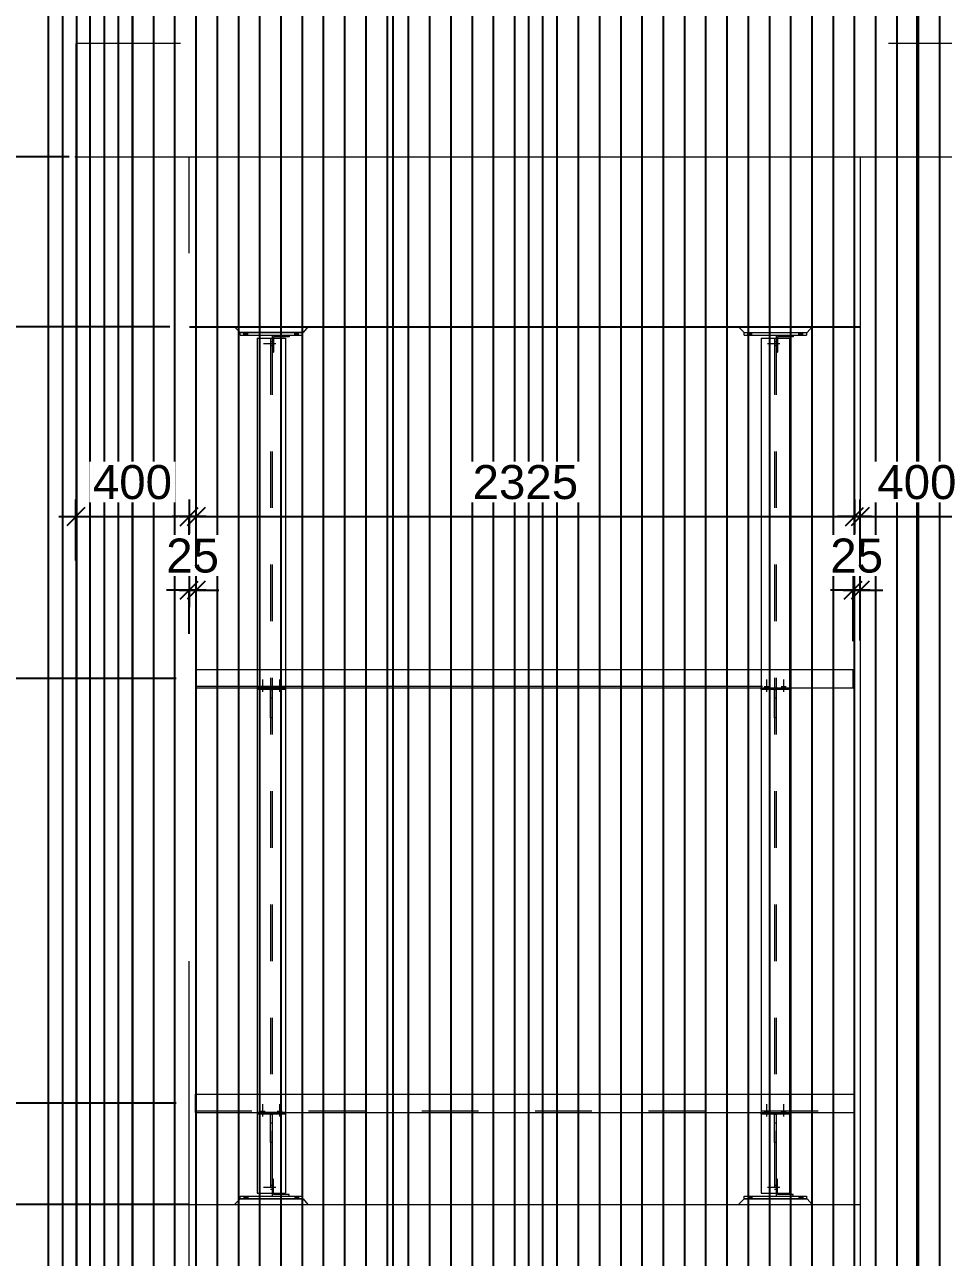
# Model space of a CAD drawing. Header units: millimetres. Extents: x 663313 to 1226001, y 1431724 to 1620898.
# Drawn here: x 1034601 to 1037845, y 1518369 to 1522722 of the extents above; entities that cross this region are included whole.
import ezdxf

# ---------------------------------------------------------------- set-up
doc = ezdxf.new("R2010")
doc.units = ezdxf.units.MM
for name, pattern in [('Grid Line', [22.225, 12.7, -3.175, 3.175, -3.175]), ('HIDDEN', [0.375, 0.25, -0.125]), ('XKITLINE00', [0]), ('XKITLINE02', [4, 2, -2])]:
    doc.linetypes.add(name, pattern=pattern)
doc.layers.add('000 - 0_HIDE_OBJ_FRAMING_DEF_SUB', color=7, linetype='Continuous', plot=False)
for name, color, linetype, lineweight in [('A-FLOR-E', 7, 'Continuous', 9), ('A-GENM', 7, 'Continuous', 9), ('Bolt', 7, 'Continuous', 0), ('Part', 7, 'Continuous', 0)]:
    doc.layers.add(name, color=color, linetype=linetype, lineweight=lineweight)
doc.styles.add('Arial', font='arial.ttf')
doc.dimstyles.new('Dim - 40 - End', dxfattribs={"dimscale": 0.04, "dimtxt": 3, "dimasz": 1, "dimexe": 0, "dimexo": 2.5, "dimgap": 1.5, "dimtad": 1, "dimdec": 0, "dimlfac": 1000, "dimzin": 1, "dimdsep": 46, "dimtxsty": 'Arial', "dimblk": 'END', "dimcen": 0.09, "dimclrd": 7, "dimclre": 7, "dimclrt": 7, "dimadec": 0, "dimazin": 0, "dimtfac": 1, "dimtdec": 0, "dimtix": 1, "dimtofl": 0, "dimtmove": 2, "dimatfit": 3, "dimfxl": 1, "dimtfill": 1, "dimtfillclr": 256, "dimtolj": 1, "dimtzin": 0, "dimarcsym": 0})

# ---------------------------------------------------------------- blocks, each defined once
blk = doc.blocks.new('*A25983134')
at = {"layer": 'Bolt', "color": 7, "linetype": 'XKITLINE02', "lineweight": 0}
for p, q in [((207.837568, 162.484542), (207.408368, 162.484542)), ((207.708368, 162.554542), (207.648368, 162.554542)), ((207.708368, 162.414542), (207.648368, 162.414542)), ((207.758368, 162.654542), (207.708368, 162.654542)), ((207.758368, 162.314542), (207.708368, 162.314542))]:
    blk.add_line(p, q, dxfattribs=at)
blk = doc.blocks.new('*A25993135')
at = {"layer": 'Bolt'}
for points in [[(206.848, 162.885), (206.848, 162.785), (206.708, 162.785), (206.708, 162.885)], [(208.648, 162.885), (208.648, 162.785), (208.508, 162.785), (208.508, 162.885)]]:
    blk.add_hatch(color=7, dxfattribs=at).paths.add_polyline_path(points, flags=17)
at = {"layer": 'Bolt', "color": 7, "linetype": 'XKITLINE00', "lineweight": 0}
for p, q in [((206.708, 162.785), (206.708, 162.885)), ((206.778, 162.785), (206.778, 162.885)), ((206.848, 162.785), (206.848, 162.885)), ((208.508, 162.785), (208.508, 162.885)), ((208.578, 162.785), (208.578, 162.885)), ((208.648, 162.785), (208.648, 162.885))]:
    blk.add_line(p, q, dxfattribs=at)
blk = doc.blocks.new('*A26003136')
at = {"layer": 'Part', "color": 7, "linetype": 'XKITLINE00', "lineweight": 0}
for p, q in [((207.708368, 162.784542), (207.708368, 162.684542)), ((208.308368, 162.734542), (207.758368, 162.734542)), ((207.758368, 162.734542), (207.758368, 162.684542)), ((208.308368, 162.784542), (208.308368, 162.734542))]:
    blk.add_line(p, q, dxfattribs=at)
at = {"layer": 'Part', "color": 7, "linetype": 'XKITLINE02', "lineweight": 0}
for p, q in [((207.708368, 162.784542), (208.308368, 162.784542)), ((207.708368, 162.684542), (207.708368, 162.184542)), ((207.758368, 162.684542), (207.758368, 162.184542)), ((207.708368, 162.184542), (207.758368, 162.184542))]:
    blk.add_line(p, q, dxfattribs=at)
blk = doc.blocks.new('*A26013137')
at = {"layer": 'Part', "color": 7, "linetype": 'XKITLINE00', "lineweight": 0}
for p, q in [((206.378368, 163.084542), (206.578368, 162.884542)), ((206.578368, 162.884542), (208.808368, 162.884542)), ((208.978368, 163.084542), (208.808368, 162.884542))]:
    blk.add_line(p, q, dxfattribs=at)
at = {"layer": 'Part', "color": 7, "linetype": 'XKITLINE02', "lineweight": 0}
blk.add_line((208.978368, 163.084542), (206.378368, 163.084542), dxfattribs=at)
blk = doc.blocks.new('*A26023138')
at = {"layer": 'Part', "color": 7, "linetype": 'XKITLINE00', "lineweight": 0}
for p, q in [((206.578368, 162.784542), (206.578368, 162.884542)), ((206.578368, 162.884542), (208.778368, 162.884542)), ((208.778368, 162.884542), (208.778368, 162.784542)), ((206.578368, 162.784542), (208.778368, 162.784542))]:
    blk.add_line(p, q, dxfattribs=at)
blk = doc.blocks.new('*A26363162')
at = {"layer": 'Part', "color": 7, "linetype": 'XKITLINE00', "lineweight": 0}
for p, q in [((207.178368, 162.684542), (208.178368, 162.684542)), ((207.178368, 162.684542), (207.178368, 150.984542)), ((208.178368, 162.684542), (208.178368, 150.984542)), ((207.178368, 150.274542), (207.178368, 135.984542)), ((208.178368, 150.274542), (208.178368, 135.984542)), ((207.178368, 135.274542), (207.178368, 132.484542)), ((208.178368, 135.274542), (208.178368, 132.484542)), ((207.178368, 132.484542), (208.178368, 132.484542))]:
    blk.add_line(p, q, dxfattribs=at)
at = {"layer": 'Part', "color": 7, "linetype": 'XKITLINE02', "lineweight": 0}
for p, q in [((207.648368, 162.684542), (207.648368, 132.484542)), ((207.708368, 162.684542), (207.708368, 132.484542)), ((207.178368, 150.984542), (207.178368, 150.274542)), ((208.178368, 150.984542), (208.178368, 150.274542)), ((207.178368, 135.984542), (207.178368, 135.274542)), ((208.178368, 135.984542), (208.178368, 135.274542))]:
    blk.add_line(p, q, dxfattribs=at)
blk = doc.blocks.new('*A26383164')
at = {"layer": 'Part', "color": 7, "linetype": 'XKITLINE00', "lineweight": 0}
for p, q in [((187.199538, 135.984542), (187.199538, 135.334542)), ((187.199538, 135.984542), (210.479556, 135.984542)), ((210.479556, 135.334542), (210.479556, 135.984542)), ((187.199538, 135.334542), (210.479556, 135.334542))]:
    blk.add_line(p, q, dxfattribs=at)
at = {"layer": 'Part', "color": 7, "linetype": 'XKITLINE02', "lineweight": 0}
blk.add_line((187.199538, 135.394542), (210.479556, 135.394542), dxfattribs=at)
blk = doc.blocks.new('*A26433168')
at = {"layer": 'Part', "color": 7, "linetype": 'XKITLINE00', "lineweight": 0}
for p, q in [((206.578368, 132.284542), (206.378368, 132.084542)), ((206.578368, 132.284542), (208.808368, 132.284542)), ((208.808368, 132.284542), (208.978368, 132.084542))]:
    blk.add_line(p, q, dxfattribs=at)
at = {"layer": 'Part', "color": 7, "linetype": 'XKITLINE02', "lineweight": 0}
blk.add_line((206.378368, 132.084542), (208.978368, 132.084542), dxfattribs=at)
blk = doc.blocks.new('*A26493174')
at = {"layer": 'Part', "color": 7, "linetype": 'XKITLINE00', "lineweight": 0}
for p, q in [((207.648368, 135.274542), (207.708368, 135.274542)), ((207.648368, 134.274542), (207.648368, 135.274542)), ((207.648368, 134.974542), (207.708368, 134.974542)), ((207.708368, 135.274542), (207.708368, 134.274542)), ((207.708368, 134.274542), (207.648368, 134.274542))]:
    blk.add_line(p, q, dxfattribs=at)
blk = doc.blocks.new('*A26503175')
at = {"layer": 'Part', "color": 7, "linetype": 'XKITLINE00', "lineweight": 0}
for p, q in [((207.178368, 135.274542), (207.178368, 135.334542)), ((208.178368, 135.274542), (207.178368, 135.274542)), ((208.178368, 135.334542), (208.178368, 135.274542))]:
    blk.add_line(p, q, dxfattribs=at)
at = {"layer": 'Part', "color": 7, "linetype": 'XKITLINE02', "lineweight": 0}
blk.add_line((207.178368, 135.334542), (208.178368, 135.334542), dxfattribs=at)
blk = doc.blocks.new('*A26513176')
at = {"layer": 'Bolt'}
for points in [[(207.308, 150.335), (207.308, 150.395), (207.448, 150.395), (207.448, 150.335)], [(207.308, 150.275), (207.308, 150.335), (207.448, 150.335), (207.448, 150.275)], [(207.908, 150.335), (207.908, 150.395), (208.048, 150.395), (208.048, 150.335)], [(207.908, 150.275), (207.908, 150.335), (208.048, 150.335), (208.048, 150.275)]]:
    blk.add_hatch(color=7, dxfattribs=at).paths.add_polyline_path(points, flags=17)
at = {"layer": 'Bolt', "color": 7, "linetype": 'XKITLINE00', "lineweight": 0}
for p, q in [((207.308, 150.335), (207.308, 150.395)), ((207.308, 150.275), (207.308, 150.335)), ((207.378, 150.195), (207.378, 150.625)), ((207.448, 150.335), (207.448, 150.395)), ((207.448, 150.275), (207.448, 150.335)), ((207.908, 150.335), (207.908, 150.395)), ((207.908, 150.275), (207.908, 150.335)), ((207.978, 150.195), (207.978, 150.625)), ((208.048, 150.335), (208.048, 150.395)), ((208.048, 150.275), (208.048, 150.335))]:
    blk.add_line(p, q, dxfattribs=at)
blk = doc.blocks.new('*A26523177')
at = {"layer": 'Part', "color": 7, "linetype": 'XKITLINE00', "lineweight": 0}
for p, q in [((207.648368, 150.274542), (207.708368, 150.274542)), ((207.648368, 149.274542), (207.648368, 150.274542)), ((207.708368, 150.274542), (207.708368, 149.274542)), ((207.648368, 149.974542), (207.708368, 149.974542)), ((207.708368, 149.274542), (207.648368, 149.274542))]:
    blk.add_line(p, q, dxfattribs=at)
blk = doc.blocks.new('*A26533178')
at = {"layer": 'Part', "color": 7, "linetype": 'XKITLINE00', "lineweight": 0}
for p, q in [((207.178368, 150.274542), (207.178368, 150.334542)), ((208.178368, 150.274542), (207.178368, 150.274542)), ((208.178368, 150.334542), (208.178368, 150.274542))]:
    blk.add_line(p, q, dxfattribs=at)
at = {"layer": 'Part', "color": 7, "linetype": 'XKITLINE02', "lineweight": 0}
blk.add_line((207.178368, 150.334542), (208.178368, 150.334542), dxfattribs=at)
blk = doc.blocks.new('*A26543179')
at = {"layer": 'Bolt'}
for points in [[(207.308, 135.335), (207.308, 135.395), (207.448, 135.395), (207.448, 135.335)], [(207.908, 135.335), (207.908, 135.395), (208.048, 135.395), (208.048, 135.335)], [(207.308, 135.275), (207.308, 135.335), (207.448, 135.335), (207.448, 135.275)], [(207.908, 135.275), (207.908, 135.335), (208.048, 135.335), (208.048, 135.275)]]:
    blk.add_hatch(color=7, dxfattribs=at).paths.add_polyline_path(points, flags=17)
at = {"layer": 'Bolt', "color": 7, "linetype": 'XKITLINE00', "lineweight": 0}
for p, q in [((207.308, 135.335), (207.308, 135.395)), ((207.378, 135.195), (207.378, 135.625)), ((207.448, 135.335), (207.448, 135.395)), ((207.908, 135.335), (207.908, 135.395)), ((207.978, 135.195), (207.978, 135.625)), ((208.048, 135.335), (208.048, 135.395)), ((207.308, 135.275), (207.308, 135.335)), ((207.448, 135.275), (207.448, 135.335)), ((207.908, 135.275), (207.908, 135.335)), ((208.048, 135.275), (208.048, 135.335))]:
    blk.add_line(p, q, dxfattribs=at)
blk = doc.blocks.new('*A26553180')
at = {"layer": 'Part', "color": 7, "linetype": 'XKITLINE00', "lineweight": 0}
for p, q in [((206.578368, 132.384542), (208.778368, 132.384542)), ((206.578368, 132.284542), (206.578368, 132.384542)), ((208.778368, 132.384542), (208.778368, 132.284542)), ((208.778368, 132.284542), (206.578368, 132.284542))]:
    blk.add_line(p, q, dxfattribs=at)
blk = doc.blocks.new('*A26563181')
at = {"layer": 'Part', "color": 7, "linetype": 'XKITLINE02', "lineweight": 0}
for p, q in [((207.758368, 132.984542), (207.708368, 132.984542)), ((207.708368, 132.984542), (207.708368, 132.484542)), ((207.758368, 132.484542), (207.758368, 132.984542)), ((207.708368, 132.384542), (208.308368, 132.384542))]:
    blk.add_line(p, q, dxfattribs=at)
at = {"layer": 'Part', "color": 7, "linetype": 'XKITLINE00', "lineweight": 0}
for p, q in [((207.708368, 132.484542), (207.708368, 132.384542)), ((207.758368, 132.434542), (207.758368, 132.484542)), ((208.308368, 132.434542), (207.758368, 132.434542)), ((208.308368, 132.384542), (208.308368, 132.434542))]:
    blk.add_line(p, q, dxfattribs=at)
blk = doc.blocks.new('*A26573182')
at = {"layer": 'Bolt', "color": 7, "linetype": 'XKITLINE02', "lineweight": 0}
for p, q in [((207.758368, 132.854542), (207.708368, 132.854542)), ((207.837568, 132.684542), (207.408368, 132.684542)), ((207.708368, 132.754542), (207.648368, 132.754542)), ((207.708368, 132.614542), (207.648368, 132.614542)), ((207.758368, 132.514542), (207.708368, 132.514542))]:
    blk.add_line(p, q, dxfattribs=at)
blk = doc.blocks.new('*A26583183')
at = {"layer": 'Bolt'}
for points in [[(206.848, 132.385), (206.848, 132.285), (206.708, 132.285), (206.708, 132.385)], [(208.648, 132.385), (208.648, 132.285), (208.508, 132.285), (208.508, 132.385)]]:
    blk.add_hatch(color=7, dxfattribs=at).paths.add_polyline_path(points, flags=17)
at = {"layer": 'Bolt', "color": 7, "linetype": 'XKITLINE00', "lineweight": 0}
for p, q in [((206.708, 132.385), (206.708, 132.285)), ((206.778, 132.385), (206.778, 132.285)), ((206.848, 132.385), (206.848, 132.285)), ((208.508, 132.385), (208.508, 132.285)), ((208.578, 132.385), (208.578, 132.285)), ((208.648, 132.385), (208.648, 132.285))]:
    blk.add_line(p, q, dxfattribs=at)
blk = doc.blocks.new('*A26813204')
at = {"layer": 'Part', "color": 7, "linetype": 'XKITLINE00', "lineweight": 0}
for p, q in [((188.779815, 132.284542), (188.579815, 132.084542)), ((188.779815, 132.284542), (191.009815, 132.284542)), ((191.009815, 132.284542), (191.179815, 132.084542))]:
    blk.add_line(p, q, dxfattribs=at)
at = {"layer": 'Part', "color": 7, "linetype": 'XKITLINE02', "lineweight": 0}
blk.add_line((188.579815, 132.084542), (191.179815, 132.084542), dxfattribs=at)
blk = doc.blocks.new('*A26853208')
at = {"layer": 'Bolt'}
for points in [[(189.51, 135.335), (189.51, 135.395), (189.65, 135.395), (189.65, 135.335)], [(190.11, 135.335), (190.11, 135.395), (190.25, 135.395), (190.25, 135.335)], [(189.51, 135.275), (189.51, 135.335), (189.65, 135.335), (189.65, 135.275)], [(190.11, 135.275), (190.11, 135.335), (190.25, 135.335), (190.25, 135.275)]]:
    blk.add_hatch(color=7, dxfattribs=at).paths.add_polyline_path(points, flags=17)
at = {"layer": 'Bolt', "color": 7, "linetype": 'XKITLINE00', "lineweight": 0}
for p, q in [((189.51, 135.335), (189.51, 135.395)), ((189.58, 135.195), (189.58, 135.625)), ((189.65, 135.335), (189.65, 135.395)), ((190.11, 135.335), (190.11, 135.395)), ((190.18, 135.195), (190.18, 135.625)), ((190.25, 135.335), (190.25, 135.395)), ((189.51, 135.275), (189.51, 135.335)), ((189.65, 135.275), (189.65, 135.335)), ((190.11, 135.275), (190.11, 135.335)), ((190.25, 135.275), (190.25, 135.335))]:
    blk.add_line(p, q, dxfattribs=at)
blk = doc.blocks.new('*A26863209')
at = {"layer": 'Part', "color": 7, "linetype": 'XKITLINE00', "lineweight": 0}
for p, q in [((188.779815, 132.384542), (190.979815, 132.384542)), ((188.779815, 132.284542), (188.779815, 132.384542)), ((190.979815, 132.384542), (190.979815, 132.284542)), ((190.979815, 132.284542), (188.779815, 132.284542))]:
    blk.add_line(p, q, dxfattribs=at)
blk = doc.blocks.new('*A26873210')
at = {"layer": 'Part', "color": 7, "linetype": 'XKITLINE02', "lineweight": 0}
for p, q in [((189.959815, 132.984542), (189.909815, 132.984542)), ((189.909815, 132.984542), (189.909815, 132.484542)), ((189.959815, 132.484542), (189.959815, 132.984542)), ((189.909815, 132.384542), (190.509815, 132.384542))]:
    blk.add_line(p, q, dxfattribs=at)
at = {"layer": 'Part', "color": 7, "linetype": 'XKITLINE00', "lineweight": 0}
for p, q in [((189.909815, 132.484542), (189.909815, 132.384542)), ((189.959815, 132.434542), (189.959815, 132.484542)), ((190.509815, 132.434542), (189.959815, 132.434542)), ((190.509815, 132.384542), (190.509815, 132.434542))]:
    blk.add_line(p, q, dxfattribs=at)
blk = doc.blocks.new('*A26883211')
at = {"layer": 'Bolt', "color": 7, "linetype": 'XKITLINE02', "lineweight": 0}
for p, q in [((189.959815, 132.854542), (189.909815, 132.854542)), ((190.039015, 132.684542), (189.609815, 132.684542)), ((189.909815, 132.754542), (189.849815, 132.754542)), ((189.909815, 132.614542), (189.849815, 132.614542)), ((189.959815, 132.514542), (189.909815, 132.514542))]:
    blk.add_line(p, q, dxfattribs=at)
blk = doc.blocks.new('*A26893212')
at = {"layer": 'Bolt'}
for points in [[(189.05, 132.385), (189.05, 132.285), (188.91, 132.285), (188.91, 132.385)], [(190.85, 132.385), (190.85, 132.285), (190.71, 132.285), (190.71, 132.385)]]:
    blk.add_hatch(color=7, dxfattribs=at).paths.add_polyline_path(points, flags=17)
at = {"layer": 'Bolt', "color": 7, "linetype": 'XKITLINE00', "lineweight": 0}
for p, q in [((188.91, 132.385), (188.91, 132.285)), ((188.98, 132.385), (188.98, 132.285)), ((189.05, 132.385), (189.05, 132.285)), ((190.71, 132.385), (190.71, 132.285)), ((190.78, 132.385), (190.78, 132.285)), ((190.85, 132.385), (190.85, 132.285))]:
    blk.add_line(p, q, dxfattribs=at)
blk = doc.blocks.new('*A26903213')
at = {"layer": 'Bolt'}
for points in [[(189.05, 162.885), (189.05, 162.785), (188.91, 162.785), (188.91, 162.885)], [(190.85, 162.885), (190.85, 162.785), (190.71, 162.785), (190.71, 162.885)]]:
    blk.add_hatch(color=7, dxfattribs=at).paths.add_polyline_path(points, flags=17)
at = {"layer": 'Bolt', "color": 7, "linetype": 'XKITLINE00', "lineweight": 0}
for p, q in [((188.91, 162.785), (188.91, 162.885)), ((188.98, 162.785), (188.98, 162.885)), ((189.05, 162.785), (189.05, 162.885)), ((190.71, 162.785), (190.71, 162.885)), ((190.78, 162.785), (190.78, 162.885)), ((190.85, 162.785), (190.85, 162.885))]:
    blk.add_line(p, q, dxfattribs=at)
blk = doc.blocks.new('*A26913214')
at = {"layer": 'Bolt', "color": 7, "linetype": 'XKITLINE02', "lineweight": 0}
for p, q in [((190.039015, 162.484542), (189.609815, 162.484542)), ((189.909815, 162.554542), (189.849815, 162.554542)), ((189.909815, 162.414542), (189.849815, 162.414542)), ((189.959815, 162.654542), (189.909815, 162.654542)), ((189.959815, 162.314542), (189.909815, 162.314542))]:
    blk.add_line(p, q, dxfattribs=at)
blk = doc.blocks.new('*A26923215')
at = {"layer": 'Part', "color": 7, "linetype": 'XKITLINE00', "lineweight": 0}
for p, q in [((189.909815, 162.784542), (189.909815, 162.684542)), ((190.509815, 162.734542), (189.959815, 162.734542)), ((189.959815, 162.734542), (189.959815, 162.684542)), ((190.509815, 162.784542), (190.509815, 162.734542))]:
    blk.add_line(p, q, dxfattribs=at)
at = {"layer": 'Part', "color": 7, "linetype": 'XKITLINE02', "lineweight": 0}
for p, q in [((189.909815, 162.784542), (190.509815, 162.784542)), ((189.909815, 162.684542), (189.909815, 162.184542)), ((189.959815, 162.684542), (189.959815, 162.184542)), ((189.909815, 162.184542), (189.959815, 162.184542))]:
    blk.add_line(p, q, dxfattribs=at)
blk = doc.blocks.new('*A26933216')
at = {"layer": 'Part', "color": 7, "linetype": 'XKITLINE00', "lineweight": 0}
for p, q in [((188.579815, 163.084542), (188.779815, 162.884542)), ((191.009815, 162.884542), (188.779815, 162.884542)), ((191.179815, 163.084542), (191.009815, 162.884542))]:
    blk.add_line(p, q, dxfattribs=at)
at = {"layer": 'Part', "color": 7, "linetype": 'XKITLINE02', "lineweight": 0}
blk.add_line((191.179815, 163.084542), (188.579815, 163.084542), dxfattribs=at)
blk = doc.blocks.new('*A26943217')
at = {"layer": 'Part', "color": 7, "linetype": 'XKITLINE00', "lineweight": 0}
for p, q in [((188.779815, 162.784542), (188.779815, 162.884542)), ((188.779815, 162.884542), (190.979815, 162.884542)), ((190.979815, 162.884542), (190.979815, 162.784542)), ((188.779815, 162.784542), (190.979815, 162.784542))]:
    blk.add_line(p, q, dxfattribs=at)
blk = doc.blocks.new('*A27953247')
at = {"layer": 'Part', "color": 7, "linetype": 'XKITLINE00', "lineweight": 0}
for p, q in [((189.379815, 162.684542), (190.379815, 162.684542)), ((189.379815, 162.684542), (189.379815, 150.984542)), ((190.379815, 162.684542), (190.379815, 150.984542)), ((189.379815, 150.274542), (189.379815, 135.984542)), ((190.379815, 150.274542), (190.379815, 135.984542)), ((189.379815, 135.274542), (189.379815, 132.484542)), ((190.379815, 135.274542), (190.379815, 132.484542)), ((189.379815, 132.484542), (190.379815, 132.484542))]:
    blk.add_line(p, q, dxfattribs=at)
at = {"layer": 'Part', "color": 7, "linetype": 'XKITLINE02', "lineweight": 0}
for p, q in [((189.849815, 162.684542), (189.849815, 132.484542)), ((189.909815, 162.684542), (189.909815, 132.484542)), ((189.379815, 150.984542), (189.379815, 150.274542)), ((190.379815, 150.984542), (190.379815, 150.274542)), ((189.379815, 135.984542), (189.379815, 135.274542)), ((190.379815, 135.984542), (190.379815, 135.274542))]:
    blk.add_line(p, q, dxfattribs=at)
blk = doc.blocks.new('*A27983250')
at = {"layer": 'Part', "color": 7, "linetype": 'XKITLINE00', "lineweight": 0}
for p, q in [((189.379815, 150.334542), (189.379815, 150.274542)), ((190.379815, 150.274542), (189.379815, 150.274542)), ((190.379815, 150.334542), (190.379815, 150.274542))]:
    blk.add_line(p, q, dxfattribs=at)
at = {"layer": 'Part', "color": 7, "linetype": 'XKITLINE02', "lineweight": 0}
blk.add_line((190.379815, 150.334542), (189.379815, 150.334542), dxfattribs=at)
blk = doc.blocks.new('*A27993251')
at = {"layer": 'Part', "color": 7, "linetype": 'XKITLINE00', "lineweight": 0}
for p, q in [((189.849815, 150.274542), (189.909815, 150.274542)), ((189.849815, 149.274542), (189.849815, 150.274542)), ((189.909815, 150.274542), (189.909815, 149.274542)), ((189.849815, 149.974542), (189.909815, 149.974542)), ((189.909815, 149.274542), (189.849815, 149.274542))]:
    blk.add_line(p, q, dxfattribs=at)
blk = doc.blocks.new('*A28003252')
at = {"layer": 'Bolt'}
for points in [[(189.51, 150.335), (189.51, 150.395), (189.65, 150.395), (189.65, 150.335)], [(189.51, 150.275), (189.51, 150.335), (189.65, 150.335), (189.65, 150.275)], [(190.11, 150.335), (190.11, 150.395), (190.25, 150.395), (190.25, 150.335)], [(190.11, 150.275), (190.11, 150.335), (190.25, 150.335), (190.25, 150.275)]]:
    blk.add_hatch(color=7, dxfattribs=at).paths.add_polyline_path(points, flags=17)
at = {"layer": 'Bolt', "color": 7, "linetype": 'XKITLINE00', "lineweight": 0}
for p, q in [((189.51, 150.335), (189.51, 150.395)), ((189.51, 150.275), (189.51, 150.335)), ((189.58, 150.195), (189.58, 150.625)), ((189.65, 150.335), (189.65, 150.395)), ((189.65, 150.275), (189.65, 150.335)), ((190.11, 150.335), (190.11, 150.395)), ((190.11, 150.275), (190.11, 150.335)), ((190.18, 150.195), (190.18, 150.625)), ((190.25, 150.335), (190.25, 150.395)), ((190.25, 150.275), (190.25, 150.335))]:
    blk.add_line(p, q, dxfattribs=at)
blk = doc.blocks.new('*A28013253')
at = {"layer": 'Part', "color": 7, "linetype": 'XKITLINE00', "lineweight": 0}
for p, q in [((189.379815, 135.334542), (189.379815, 135.274542)), ((190.379815, 135.274542), (189.379815, 135.274542)), ((190.379815, 135.334542), (190.379815, 135.274542))]:
    blk.add_line(p, q, dxfattribs=at)
at = {"layer": 'Part', "color": 7, "linetype": 'XKITLINE02', "lineweight": 0}
blk.add_line((190.379815, 135.334542), (189.379815, 135.334542), dxfattribs=at)
blk = doc.blocks.new('*A28023254')
at = {"layer": 'Part', "color": 7, "linetype": 'XKITLINE00', "lineweight": 0}
for p, q in [((189.849815, 135.274542), (189.909815, 135.274542)), ((189.849815, 134.274542), (189.849815, 135.274542)), ((189.849815, 134.974542), (189.909815, 134.974542)), ((189.909815, 135.274542), (189.909815, 134.274542)), ((189.909815, 134.274542), (189.849815, 134.274542))]:
    blk.add_line(p, q, dxfattribs=at)
blk = doc.blocks.new('GM_Louver Grill Vertical Z1 - Z Profile-20899003-ENT 4 ELE-2 sheet')
at = {"layer": '000 - 0_HIDE_OBJ_FRAMING_DEF_SUB', "color": 7}
blk.add_line((-150989.205017, 106810), (-150989.205017, 115350), dxfattribs=at)
blk = doc.blocks.new('5')
at = {"layer": '000 - 0_HIDE_OBJ_FRAMING_DEF_SUB', "color": 7}
for p, q in [((1839303.9, 106810), (1839303.9, 115350)), ((1839399.6, 115350), (1839399.6, 106810)), ((1839499.6, 115350), (1839499.6, 106810)), ((1840899.6, 106810), (1840899.6, 115350)), ((1840999.6, 106810), (1840999.6, 115350)), ((1842399.6, 115350), (1842399.6, 106810))]:
    blk.add_line(p, q, dxfattribs=at)
for points in [[(1839253.9, 115350), (1839449.6, 115350), (1839449.6, 106810), (1839253.9, 106810)], [(1840949.6, 115350), (1839449.6, 115350), (1839449.6, 106810), (1840949.6, 106810)], [(1840949.6, 115350), (1842449.6, 115350), (1842449.6, 106810), (1840949.6, 106810)]]:
    blk.add_lwpolyline(points, close=True, dxfattribs=at)
at = {"layer": 'A-GENM', "color": 7}
for p in [(1990343.1, 0), (1990539.3, 0), (1990614.3, 0), (1990689.3, 0), (1990764.3, 0), (1990839.3, 0), (1990914.3, 0), (1990989.3, 0), (1991064.3, 0), (1991139.3, 0), (1991214.3, 0), (1991289.3, 0), (1991364.3, 0), (1991439.3, 0), (1991514.3, 0), (1991589.3, 0), (1991664.3, 0), (1991739.3, 0), (1991814.3, 0), (1992039.3, 0), (1992114.3, 0), (1992189.3, 0), (1992264.3, 0), (1992339.3, 0), (1992414.3, 0), (1992489.3, 0), (1992564.3, 0), (1992639.3, 0), (1992714.3, 0), (1992789.3, 0), (1992864.3, 0), (1992939.3, 0), (1993014.3, 0), (1993089.3, 0), (1993164.3, 0), (1993239.3, 0), (1993314.3, 0)]:
    blk.add_blockref('GM_Louver Grill Vertical Z1 - Z Profile-20899003-ENT 4 ELE-2 sheet', p, dxfattribs=at)
blk = doc.blocks.new('END')
at = {"color": 7}
for p, q in [((0, 1.5), (0, -1.5)), ((1.5, 0), (-1.5, 0)), ((-0.8, -0.8), (0.8, 0.8))]:
    blk.add_line(p, q, dxfattribs=at)
blk = doc.blocks.new('*D5088')
at = {"layer": '000 - 0_HIDE_OBJ_FRAMING_DEF_SUB', "color": 7, "lineweight": -2, "transparency": 16777216}
for p, q in [((2.8343, 6.875), (2.8343, 7.0294)), ((2.8743, 7.0294), (3.1943, 7.0294)), ((3.2343, 6.875), (3.2343, 7.0294))]:
    blk.add_line(p, q, dxfattribs=at)
at = {"layer": 'Defpoints', "color": 7, "transparency": 16777216}
for p in [(3.2343, 7.0294), (2.8343, 6.775), (3.2343, 6.775)]:
    blk.add_point(p, dxfattribs=at)
at = {"layer": '000 - 0_HIDE_OBJ_FRAMING_DEF_SUB', "color": 7, "lineweight": -2, "transparency": 16777216, "xscale": 0.04, "yscale": 0.04, "zscale": 0.04, "rotation": 180}
blk.add_blockref('END', (2.8343, 7.0294), dxfattribs=at)
at = {"layer": '000 - 0_HIDE_OBJ_FRAMING_DEF_SUB', "color": 7, "lineweight": -2, "transparency": 16777216, "xscale": 0.04, "yscale": 0.04, "zscale": 0.04}
blk.add_blockref('END', (3.2343, 7.0294), dxfattribs=at)
at = {"layer": '000 - 0_HIDE_OBJ_FRAMING_DEF_SUB', "color": 7, "transparency": 16777216, "insert": (3.0343, 7.1506), "char_height": 0.12, "attachment_point": 5, "style": 'Arial', "bg_fill": 3, "box_fill_scale": 1.1, "bg_fill_color": 256, "bg_fill_true_color": 13158600, "bg_fill_transparency": 0}
blk.add_mtext('\\A1;400', dxfattribs=at)
blk = doc.blocks.new('*D3641')
at = {"layer": '000 - 0_HIDE_OBJ_FRAMING_DEF_SUB', "color": 7, "lineweight": -2, "transparency": 16777216}
for p, q in [((3.1943, 6.7699), (3.1543, 6.7699)), ((3.2343, 6.6155), (3.2343, 6.7699)), ((3.2593, 6.59), (3.2593, 6.7699)), ((3.2993, 6.7699), (3.3393, 6.7699))]:
    blk.add_line(p, q, dxfattribs=at)
at = {"layer": 'Defpoints', "color": 7, "transparency": 16777216}
for p in [(3.2593, 6.7699), (3.2343, 6.5155), (3.2593, 6.49)]:
    blk.add_point(p, dxfattribs=at)
at = {"layer": '000 - 0_HIDE_OBJ_FRAMING_DEF_SUB', "color": 7, "lineweight": -2, "transparency": 16777216, "xscale": 0.04, "yscale": 0.04, "zscale": 0.04}
blk.add_blockref('END', (3.2343, 6.7699), dxfattribs=at)
at = {"layer": '000 - 0_HIDE_OBJ_FRAMING_DEF_SUB', "color": 7, "lineweight": -2, "transparency": 16777216, "xscale": 0.04, "yscale": 0.04, "zscale": 0.04, "rotation": 180}
blk.add_blockref('END', (3.2593, 6.7699), dxfattribs=at)
at = {"layer": '000 - 0_HIDE_OBJ_FRAMING_DEF_SUB', "color": 7, "transparency": 16777216, "insert": (3.2468, 6.8912), "char_height": 0.12, "attachment_point": 5, "style": 'Arial', "bg_fill": 3, "box_fill_scale": 1.1, "bg_fill_color": 256, "bg_fill_true_color": 13158600, "bg_fill_transparency": 0}
blk.add_mtext('\\A1;25', dxfattribs=at)
blk = doc.blocks.new('*D5089')
at = {"layer": '000 - 0_HIDE_OBJ_FRAMING_DEF_SUB', "color": 7, "lineweight": -2, "transparency": 16777216}
for p, q in [((3.2593, 6.8495), (3.2593, 7.0294)), ((3.2993, 7.0294), (5.5443, 7.0294)), ((5.5843, 6.8495), (5.5843, 7.0294))]:
    blk.add_line(p, q, dxfattribs=at)
at = {"layer": 'Defpoints', "color": 7, "transparency": 16777216}
for p in [(5.5843, 7.0294), (3.2593, 6.7495), (5.5843, 6.7495)]:
    blk.add_point(p, dxfattribs=at)
at = {"layer": '000 - 0_HIDE_OBJ_FRAMING_DEF_SUB', "color": 7, "lineweight": -2, "transparency": 16777216, "xscale": 0.04, "yscale": 0.04, "zscale": 0.04, "rotation": 180}
blk.add_blockref('END', (3.2593, 7.0294), dxfattribs=at)
at = {"layer": '000 - 0_HIDE_OBJ_FRAMING_DEF_SUB', "color": 7, "lineweight": -2, "transparency": 16777216, "xscale": 0.04, "yscale": 0.04, "zscale": 0.04}
blk.add_blockref('END', (5.5843, 7.0294), dxfattribs=at)
at = {"layer": '000 - 0_HIDE_OBJ_FRAMING_DEF_SUB', "color": 7, "transparency": 16777216, "insert": (4.4218, 7.1507), "char_height": 0.12, "attachment_point": 5, "style": 'Arial', "bg_fill": 3, "box_fill_scale": 1.1, "bg_fill_color": 256, "bg_fill_true_color": 13158600, "bg_fill_transparency": 0}
blk.add_mtext('\\A1;2325', dxfattribs=at)
blk = doc.blocks.new('*D3642')
at = {"layer": '000 - 0_HIDE_OBJ_FRAMING_DEF_SUB', "color": 7, "lineweight": -2, "transparency": 16777216}
for p, q in [((5.5393, 6.7699), (5.4993, 6.7699)), ((5.5793, 6.59), (5.5793, 6.7699)), ((5.6043, 6.5915), (5.6043, 6.7699)), ((5.6443, 6.7699), (5.6843, 6.7699))]:
    blk.add_line(p, q, dxfattribs=at)
at = {"layer": 'Defpoints', "color": 7, "transparency": 16777216}
for p in [(5.6043, 6.7699), (5.5793, 6.49), (5.6043, 6.4915)]:
    blk.add_point(p, dxfattribs=at)
at = {"layer": '000 - 0_HIDE_OBJ_FRAMING_DEF_SUB', "color": 7, "lineweight": -2, "transparency": 16777216, "xscale": 0.04, "yscale": 0.04, "zscale": 0.04}
blk.add_blockref('END', (5.5793, 6.7699), dxfattribs=at)
at = {"layer": '000 - 0_HIDE_OBJ_FRAMING_DEF_SUB', "color": 7, "lineweight": -2, "transparency": 16777216, "xscale": 0.04, "yscale": 0.04, "zscale": 0.04, "rotation": 180}
blk.add_blockref('END', (5.6043, 6.7699), dxfattribs=at)
at = {"layer": '000 - 0_HIDE_OBJ_FRAMING_DEF_SUB', "color": 7, "transparency": 16777216, "insert": (5.5918, 6.8912), "char_height": 0.12, "attachment_point": 5, "style": 'Arial', "bg_fill": 3, "box_fill_scale": 1.1, "bg_fill_color": 256, "bg_fill_true_color": 13158600, "bg_fill_transparency": 0}
blk.add_mtext('\\A1;25', dxfattribs=at)
blk = doc.blocks.new('*D5090')
at = {"layer": '000 - 0_HIDE_OBJ_FRAMING_DEF_SUB', "color": 7, "lineweight": -2, "transparency": 16777216}
for p, q in [((5.6043, 6.851), (5.6043, 7.0294)), ((5.6443, 7.0294), (5.9643, 7.0294)), ((6.0043, 6.8446), (6.0043, 7.0294))]:
    blk.add_line(p, q, dxfattribs=at)
at = {"layer": 'Defpoints', "color": 7, "transparency": 16777216}
for p in [(6.0043, 7.0294), (5.6043, 6.751), (6.0043, 6.7446)]:
    blk.add_point(p, dxfattribs=at)
at = {"layer": '000 - 0_HIDE_OBJ_FRAMING_DEF_SUB', "color": 7, "lineweight": -2, "transparency": 16777216, "xscale": 0.04, "yscale": 0.04, "zscale": 0.04, "rotation": 180}
blk.add_blockref('END', (5.6043, 7.0294), dxfattribs=at)
at = {"layer": '000 - 0_HIDE_OBJ_FRAMING_DEF_SUB', "color": 7, "lineweight": -2, "transparency": 16777216, "xscale": 0.04, "yscale": 0.04, "zscale": 0.04}
blk.add_blockref('END', (6.0043, 7.0294), dxfattribs=at)
at = {"layer": '000 - 0_HIDE_OBJ_FRAMING_DEF_SUB', "color": 7, "transparency": 16777216, "insert": (5.8043, 7.1506), "char_height": 0.12, "attachment_point": 5, "style": 'Arial', "bg_fill": 3, "box_fill_scale": 1.1, "bg_fill_color": 256, "bg_fill_true_color": 13158600, "bg_fill_transparency": 0}
blk.add_mtext('\\A1;400', dxfattribs=at)
blk = doc.blocks.new('A$Cc1931124')
at = {"color": 7}
blk.add_line((3.2363, 7.7), (5.6043, 7.7), dxfattribs=at)
at = {"layer": '000 - 0_HIDE_OBJ_FRAMING_DEF_SUB', "color": 7, "linetype": 'Grid Line'}
for p, q in [((3.9543, 10.5808), (3.9543, -2.1514)), ((3.0343, 9.6361), (3.0343, -1.8694)), ((5.8043, 9.6361), (5.8043, -1.8694))]:
    blk.add_line(p, q, dxfattribs=at)
at = {"layer": '000 - 0_HIDE_OBJ_FRAMING_DEF_SUB', "color": 7, "linetype": 'Grid Line', "ltscale": 0.6}
for p, q in [((2.8113, 8.3), (0, 8.3)), ((3.2343, 4.6), (0, 4.6))]:
    blk.add_line(p, q, dxfattribs=at)
at = {"layer": '000 - 0_HIDE_OBJ_FRAMING_DEF_SUB', "color": 7, "linetype": 'HIDDEN', "ltscale": 10}
for p, q in [((3.1666, 7.7), (2.5202, 7.7)), ((3.1886, 6.4575), (2.5422, 6.4575)), ((3.1886, 4.9575), (2.5422, 4.9575))]:
    blk.add_line(p, q, dxfattribs=at)
at = {"layer": 'A-FLOR-E', "color": 7, "linetype": 'HIDDEN', "ltscale": 20}
blk.add_lwpolyline([(2.8343, 8.3), (10.7043, 8.3), (10.7043, 8.7), (2.8343, 8.7)], close=True, dxfattribs=at)
for points in [[(2.8343, 8.3), (2.8343, 0.46)], [(3.2343, 0.46), (3.2343, 8.3)], [(5.6043, 8.3), (5.6043, 0.46)], [(3.2343, 4.6), (5.6043, 4.6)]]:
    blk.add_lwpolyline(points, dxfattribs=at)
at = {"layer": 'Part', "color": 7, "linetype": 'XKITLINE00', "lineweight": 0}
for p, q in [((3.2593, 6.49), (3.2593, 6.425)), ((3.2593, 6.49), (5.5793, 6.49)), ((5.5793, 6.425), (5.5793, 6.49)), ((3.2593, 6.425), (5.5793, 6.425))]:
    blk.add_line(p, q, dxfattribs=at)
at = {"layer": 'Part', "color": 7, "linetype": 'XKITLINE02', "lineweight": 0}
blk.add_line((3.2593, 6.431), (5.5793, 6.431), dxfattribs=at)
at = {"color": 7, "lineweight": 0, "xscale": 0.1, "yscale": 0.1, "zscale": 0.1}
for name in ['*A26933216', '*A26943217', '*A26903213', '*A26923215', '*A26013137', '*A26023138', '*A25993135', '*A26003136', '*A27953247', '*A26913214', '*A26363162', '*A25983134', '*A28003252', '*A26513176', '*A27983250', '*A27993251', '*A26533178', '*A26523177', '*A26383164', '*A28013253', '*A26853208', '*A26503175', '*A26543179', '*A28023254', '*A26493174', '*A26883211', '*A26873210', '*A26573182', '*A26563181', '*A26813204', '*A26863209', '*A26893212', '*A26433168', '*A26553180', '*A26583183']:
    blk.add_blockref(name, (-15.4637, -8.6085), dxfattribs=at)
at = {"layer": '000 - 0_HIDE_OBJ_FRAMING_DEF_SUB', "color": 7, "xscale": 0.001, "yscale": 0.001, "zscale": 0.001}
blk.add_blockref('5', (-1836.5155, -106.35), dxfattribs=at)
at = {"layer": '000 - 0_HIDE_OBJ_FRAMING_DEF_SUB', "color": 7}
dim = blk.add_linear_dim(base=(3.2343, 7.0294), p1=(2.8343, 6.775), p2=(3.2343, 6.775), dimstyle='Dim - 40 - End', override={"dimclrd": 7, "dimclre": 7, "dimclrt": 7}, dxfattribs=at)
dim.commit()
dim.dimension.update_dxf_attribs({"geometry": '*D5088', "text_midpoint": (3.0343, 7.1506)})
dim = blk.add_linear_dim(base=(3.2593, 6.7699), p1=(3.2343, 6.5155), p2=(3.2593, 6.49), dimstyle='Dim - 40 - End', override={"dimclrd": 7, "dimclre": 7, "dimclrt": 7}, dxfattribs=at)
dim.commit()
dim.dimension.update_dxf_attribs({"geometry": '*D3641', "text_midpoint": (3.2468, 6.8912)})
dim = blk.add_linear_dim(base=(5.5843, 7.0294), p1=(3.2593, 6.7495), p2=(5.5843, 6.7495), dimstyle='Dim - 40 - End', override={"dimclrd": 7, "dimclre": 7, "dimclrt": 7}, dxfattribs=at)
dim.commit()
dim.dimension.update_dxf_attribs({"geometry": '*D5089', "text_midpoint": (4.4218, 7.1507)})
dim = blk.add_linear_dim(base=(5.6043, 6.7699), p1=(5.5793, 6.49), p2=(5.6043, 6.4915), dimstyle='Dim - 40 - End', override={"dimclrd": 7, "dimclre": 7, "dimclrt": 7}, dxfattribs=at)
dim.commit()
dim.dimension.update_dxf_attribs({"geometry": '*D3642', "text_midpoint": (5.5918, 6.8912)})
dim = blk.add_linear_dim(base=(6.0043, 7.0294), p1=(5.6043, 6.751), p2=(6.0043, 6.7446), dimstyle='Dim - 40 - End', override={"dimclrd": 7, "dimclre": 7, "dimclrt": 7}, dxfattribs=at)
dim.commit()
dim.dimension.update_dxf_attribs({"geometry": '*D5090', "text_midpoint": (5.8043, 7.1506)})

msp = doc.modelspace()

# ---------------------------------------------------------------- block references
at = {"color": 7, "xscale": 1000, "yscale": 1000, "zscale": 1000}
msp.add_blockref('A$Cc1931124', (1031947.568, 1513955.0011), dxfattribs=at)

# ---------------------------------------------------------------- next in the draw order: linework, layer by layer
at = {"color": 7}
msp.add_point((1034781.8485, 1522255.0011), dxfattribs=at)

doc.saveas('drawing.dxf')
